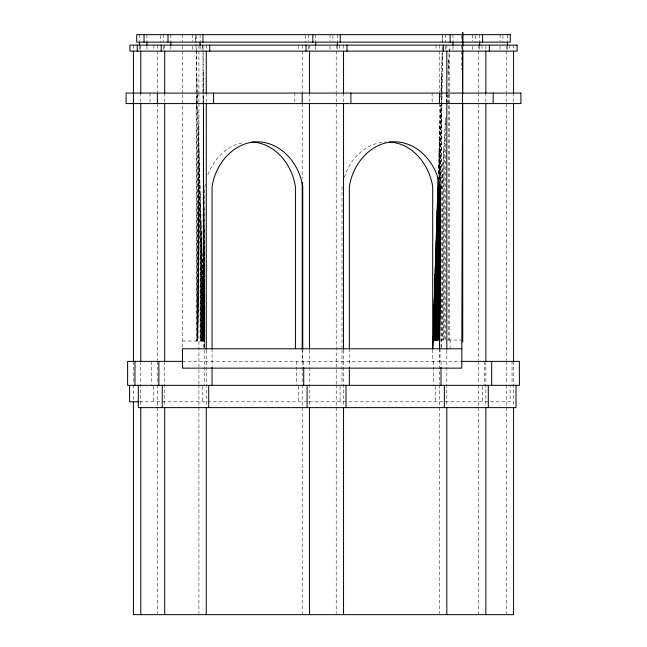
<?xml version="1.0" encoding="UTF-8"?>
<svg xmlns="http://www.w3.org/2000/svg" width="647" height="647" viewBox="0 0 647 647"><rect width="100%" height="100%" fill="white"/><g stroke="black" fill="none" stroke-linecap="round" stroke-linejoin="round"><path stroke-width="0.49" stroke-dasharray="3.23 2.43" d="M203.449 120.075L202.972 341.018L203.231 105.574L203.182 341.018M203.012 104.555L203.021 53.014M203.021 52.003L203.021 45.937L203.069 51.946M199.988 184.775L197.675 341.018L198.233 124.24M439.75 179.405L439.847 125.858M440.081 180.675L440.348 110.071M199.688 174.512L197.675 341.018L198.645 138.587M440.324 180.772L440.72 105.17M197.82 110.047L197.675 341.018L198.993 150.67M440.494 181.403L441.513 73.718M197.675 341.018L199.341 162.704M440.817 184.67L442.2 53.03M441.068 184.524L442.427 52.229M438.302 173.946L440.51 105.081M440.769 97.107L442.176 52.981M442.273 50.045L442.402 46.091M442.524 42.128L442.734 35.577M441.561 188.77L445.629 115.498M446.341 102.614L446.786 94.583M447.95 73.54L449.099 52.852M449.147 51.914L449.463 46.212M196.397 108.502L197.359 94.211M205.455 183.966L204.735 186.765L204.735 347.762M344.414 177.44C349.712 158.798 366.323 142.486 386.396 141.936M207.857 174.641C213.866 159.081 227.04 144.605 244.307 142.599M440.445 340.047L447.206 340.047M448.177 340.047L461.764 340.047M182.454 341.018L203.57 341.018L203.579 143.06M182.454 361.366L461.764 361.366M139.55 401.811L510.087 401.811L510.087 386.316M195.831 41.481L195.661 35.617L195.637 42.128M195.92 44.408L204.735 348.765L204.735 384.342M203.077 52.949L203.304 94.074M203.368 104.644L203.32 96.023L203.328 341.018M204.735 348.037L203.376 106.561L203.473 341.018M438.593 164.928L438.65 176M439.022 151.422L439.087 176.639M439.41 139.315L439.426 179.664M513.564 45.128L513.564 50.126M513.564 93.087L513.564 102.622M513.564 361.366L513.564 406.623M512.044 361.366L512.044 384.342M509.723 45.128L509.723 50.126M507.402 34.639L507.402 41.206M507.402 46.131L507.402 50.126M506.229 46.131L506.229 50.126M506.229 51.121L506.229 92.092M506.229 93.087L506.229 102.622M506.229 103.577L506.229 360.355M506.229 361.366L506.229 384.051M506.229 385.038L506.229 613.639M502.937 35.577L502.937 42.128M500.066 34.639L500.066 41.214M500.066 46.131L500.066 50.126M485.857 46.131L485.857 50.126M485.857 93.087L485.857 102.622M485.857 361.366L485.857 406.623M484.336 361.366L484.336 384.342M482.379 386.316L482.379 401.811M482.015 45.128L482.015 50.126M479.694 34.639L479.694 41.206M479.694 46.131L479.694 50.126M478.521 45.128L478.521 92.092M478.521 93.087L478.521 360.355M478.521 361.366L478.521 384.051M478.521 385.038L478.521 613.639M475.23 35.577L475.23 42.128M472.359 34.639L472.359 41.214M472.359 46.131L472.359 50.126M461.764 35.634L461.764 41.626M461.764 45.622L461.764 69.593M452.981 34.639L452.981 41.206M452.981 46.131L452.981 50.126M450.11 340.047L450.11 347.803M449.309 49.107L449.309 340.047M448.686 60.333L448.686 340.047M447.902 94.672L447.902 102.752M447.004 94.608L447.004 102.687M446.818 45.128L446.818 50.126M446.818 93.087L446.818 102.622M446.818 350.245L446.818 406.623M445.637 34.639L445.637 42.128M445.637 46.131L445.637 51.121M445.298 121.426L445.298 340.047M444.416 137.374L444.416 340.047M443.745 149.441L443.745 340.047M443.001 162.858L443.001 340.047M442.766 35.577L442.766 42.128M442.338 174.844L442.338 340.047M441.731 185.778L441.731 347.762M441.011 293.39L441.011 347.762M441.003 361.366L441.003 366.356M440.033 348.765L440.033 361.366M439.475 45.128L439.475 50.126M439.475 51.121L439.475 92.092M439.475 103.577L439.475 179.397M439.475 348.765L439.475 384.051M439.475 384.981L439.475 613.639M435.981 45.128L435.981 50.126M435.617 386.316L435.617 401.811M433.668 361.366L433.668 384.342M432.697 349.736L432.697 361.366M432.139 93.087L432.139 103.577M349.356 348.765L349.356 366.356M343.541 45.128L343.541 50.126M343.541 93.087L343.541 102.622M343.541 350.245L343.541 406.623M342.012 186.765L342.012 347.762M342.012 349.736L342.012 384.342M340.063 386.316L340.063 401.811M339.699 45.128L339.699 50.126M337.378 34.639L337.378 41.206M337.378 46.131L337.378 50.126M336.205 45.128L336.205 50.126M336.205 51.121L336.205 92.092M336.205 93.087L336.205 102.622M336.205 103.577L336.205 384.051M336.205 384.981L336.205 613.639M332.914 35.577L332.914 42.128M330.043 34.639L330.043 41.214M330.043 46.131L330.043 50.126M315.704 34.639L315.704 41.206M315.704 46.131L315.704 50.126M309.541 45.128L309.541 50.126M309.541 93.087L309.541 102.622M309.541 350.245L309.541 406.623M308.36 34.639L308.36 41.214M308.36 46.131L308.36 50.126M305.489 35.577L305.489 42.128M303.726 361.366L303.726 366.356M302.756 348.765L302.756 361.366M302.198 45.128L302.198 50.126M302.198 51.121L302.198 92.092M302.198 103.577L302.198 178.386M302.198 350.245L302.198 384.051M302.198 385.038L302.198 613.639M298.704 45.128L298.704 50.126M298.34 386.316L298.34 401.811M296.383 361.366L296.383 384.342M294.862 93.087L294.862 102.622M212.079 348.765L212.079 366.356M206.264 45.128L206.264 50.126M206.264 93.087L206.264 102.622M206.264 350.245L206.264 406.623M204.573 319.481L204.573 341.018M204.436 295.444L204.525 341.018M204.315 273.511L204.379 341.018M204.193 251.974L204.201 341.018L204.064 228.528M203.951 208.318L204.015 341.018M203.773 177.149L203.87 341.018M203.651 155.11L203.74 341.018M203.619 310.269L203.57 347.803M203.182 72.141L203.182 104.49M203.012 289.274L203.012 341.018M202.851 283.718L202.851 341.018M202.778 386.316L202.778 401.811M202.665 277.32L202.665 341.018M202.422 45.128L202.422 50.126M202.503 271.635L202.503 341.018M202.325 265.634L202.325 341.018M202.139 259.148L202.139 341.018M201.953 252.734L201.953 341.018M201.775 246.725L201.775 341.018M201.605 240.846L201.605 341.018M201.363 232.216L201.363 341.018M201.096 223.053L201.096 341.018M200.837 214.278L200.837 341.018M200.546 204.193L200.546 341.018M200.263 194.302L200.263 341.018M200.101 34.639L200.101 41.206M200.101 46.131L200.101 50.126M198.92 45.128L198.92 50.126M198.92 51.121L198.92 92.092M198.92 93.087L198.92 102.622M198.92 103.577L198.92 384.051M198.92 384.981L198.92 613.639M196.866 77.187L196.866 104.482M196.866 105.493L196.866 341.018M196.397 35.577L196.397 42.128M196.397 47.878L196.397 49.892M196.397 50.903L196.397 341.018M192.757 34.639L192.757 41.214M192.757 46.131L192.757 50.126M182.454 34.639L182.454 41.699M182.454 45.727L182.454 49.762M182.454 50.773L182.454 93.872M182.454 94.866L182.454 348.765M170.865 34.639L170.865 41.206M170.865 46.131L170.865 50.126M164.702 45.128L164.702 50.126M164.702 93.087L164.702 102.622M164.702 361.366L164.702 406.623M163.521 34.639L163.521 41.214M163.521 46.131L163.521 50.126M160.65 35.577L160.65 42.128M157.358 45.128L157.358 50.126M157.358 51.121L157.358 92.092M157.358 103.577L157.358 360.355M157.358 361.366L157.358 384.051M157.358 385.038L157.358 613.639M153.865 45.128L153.865 50.126M153.501 386.316L153.501 401.811M151.552 361.366L151.552 384.342M150.023 93.087L150.023 102.622M146.934 34.639L146.934 41.206M146.934 46.131L146.934 50.126M140.771 46.131L140.771 50.126M140.771 93.087L140.771 102.622M140.771 361.366L140.771 406.623M139.598 34.639L139.598 41.214M139.598 46.131L139.598 50.126M133.436 45.128L133.436 50.126M133.436 361.366L133.436 384.051M133.436 385.038L133.436 399.838"/><path stroke-width="0.97" d="M439.742 184.46L439.475 340.047L435.585 258.63M440.065 184.71L439.475 340.047L435.908 248.594M440.283 187.832L439.475 340.047L438.254 177.957M440.283 214.747L439.475 340.047L438.666 180.028M440.283 246.216L439.475 340.047L439.095 181.678M440.283 261.275L439.475 340.047L439.426 181.678M389.276 142.065C412.657 143.084 429.462 164.92 432.697 186.765L432.697 348.765L438.173 177.876M432.697 348.765L440.3 211.585M461.764 348.765L182.454 348.765L182.454 368.143L461.764 368.143L462.734 32.35L462.734 45.46M182.972 361.366L127.621 361.366L127.621 385.345L519.379 385.345L519.379 361.366L461.869 361.366M138.547 401.811L129.578 401.811L129.578 385.345M251.998 142.065C275.379 143.084 292.185 164.92 295.412 186.765L295.412 348.765M440.033 186.765C436.798 164.136 418.852 142.13 394.694 141.798C370.545 142.13 352.591 164.136 349.356 186.765L349.356 348.765M516.015 385.345L516.015 407.626L138.329 407.626L138.329 385.345M513.564 51.121L513.564 93.087M513.564 103.577L513.564 361.366M513.564 407.626L513.564 614.65L133.436 614.65L133.436 401.811M507.402 42.128L507.402 45.128M493.2 93.087L493.2 103.577M491.671 361.366L491.671 385.345M489.358 45.128L489.358 51.121M488.307 385.345L488.307 407.626M485.857 51.121L485.857 93.087M485.857 103.577L485.857 361.366M485.857 407.626L485.857 614.65M482.573 34.639L482.573 42.128M479.694 42.128L479.694 45.128M462.734 50.498L462.734 93.864M462.734 102.938L462.734 341.94M452.981 42.128L452.981 45.128M450.11 34.639L450.11 42.128M446.818 51.121L446.818 93.087M446.818 103.577L446.818 349.234M446.818 407.626L446.818 614.65M444.376 385.345L444.376 407.626M443.324 45.128L443.324 51.121M441.003 367.359L441.003 385.345M439.709 222.196L439.709 340.047M439.475 93.087L439.475 103.577M439.475 182.284L439.475 348.765M438.998 234.998L438.998 340.047M438.286 247.866L438.286 340.047M437.865 187.565L437.76 340.047M437.477 199.535L437.477 340.047M437.154 209.798L437.081 340.047M436.798 220.813L436.798 340.047M436.563 278.994L436.563 340.047M436.466 231.262L436.466 340.047M436.159 240.846L436.159 340.047L436.102 287.349M435.746 293.746L435.746 340.047M435.342 300.96L435.342 340.047L435.31 267.3M435.091 274.013L435.091 340.047M434.93 308.514L434.93 340.047L434.881 280.661M434.687 286.726L434.687 340.047M434.566 315.032L434.566 340.047M434.469 293.576L434.469 340.047M434.291 299.051L434.291 340.047M434.121 304.413L434.121 340.047M433.943 309.784L433.943 340.047M433.781 314.863L433.781 340.047M433.611 320.144L433.611 340.047M433.45 325.263L433.45 340.047M350.884 93.087L350.884 103.577M349.356 367.359L349.356 385.345M347.035 45.128L347.035 51.121M345.983 385.345L345.983 407.626M343.541 51.121L343.541 93.087M343.541 103.577L343.541 349.234M343.541 407.626L343.541 614.65M340.249 34.639L340.249 42.128M337.378 42.128L337.378 45.128M315.704 42.128L315.704 45.128M312.825 34.639L312.825 42.128M309.541 51.121L309.541 93.087M309.541 103.577L309.541 349.234M309.541 407.626L309.541 614.65M307.09 385.345L307.09 407.626M306.039 45.128L306.039 51.121M303.726 367.359L303.726 385.345M302.756 348.765L302.756 186.765C299.521 164.136 281.566 142.13 257.417 141.798C233.26 142.13 215.314 164.136 212.079 186.765L212.079 348.765M302.198 93.087L302.198 103.577M302.198 182.43L302.198 349.234M213.599 93.087L213.599 103.577M212.079 367.359L212.079 385.345M209.757 45.128L209.757 51.121M208.706 385.345L208.706 407.626M206.264 51.121L206.264 93.087M206.264 103.577L206.264 349.234M206.264 407.626L206.264 614.65M202.972 34.639L202.972 42.128M200.101 42.128L200.101 45.128M170.865 42.128L170.865 45.128M167.994 34.639L167.994 42.128M164.702 51.121L164.702 93.087M164.702 103.577L164.702 361.366M164.702 407.626L164.702 614.65M162.26 385.345L162.26 407.626M161.208 45.128L161.208 51.121M158.887 361.366L158.887 385.345M157.358 93.087L157.358 103.577M146.934 42.128L146.934 45.128M144.063 34.639L144.063 42.128M140.771 51.121L140.771 93.087M140.771 103.577L140.771 361.366M140.771 407.626L140.771 614.65M139.598 42.128L139.598 45.128M137.277 45.128L137.277 51.121M134.956 361.366L134.956 385.345M133.436 51.121L133.436 361.366M510.281 34.639L136.719 34.639L136.719 42.128L510.281 42.128L510.281 34.639M517.066 45.128L129.934 45.128L129.934 51.121L517.066 51.121L517.066 45.128M520.908 93.087L126.092 93.087L126.092 103.577L520.908 103.577L520.908 93.087"/></g></svg>
